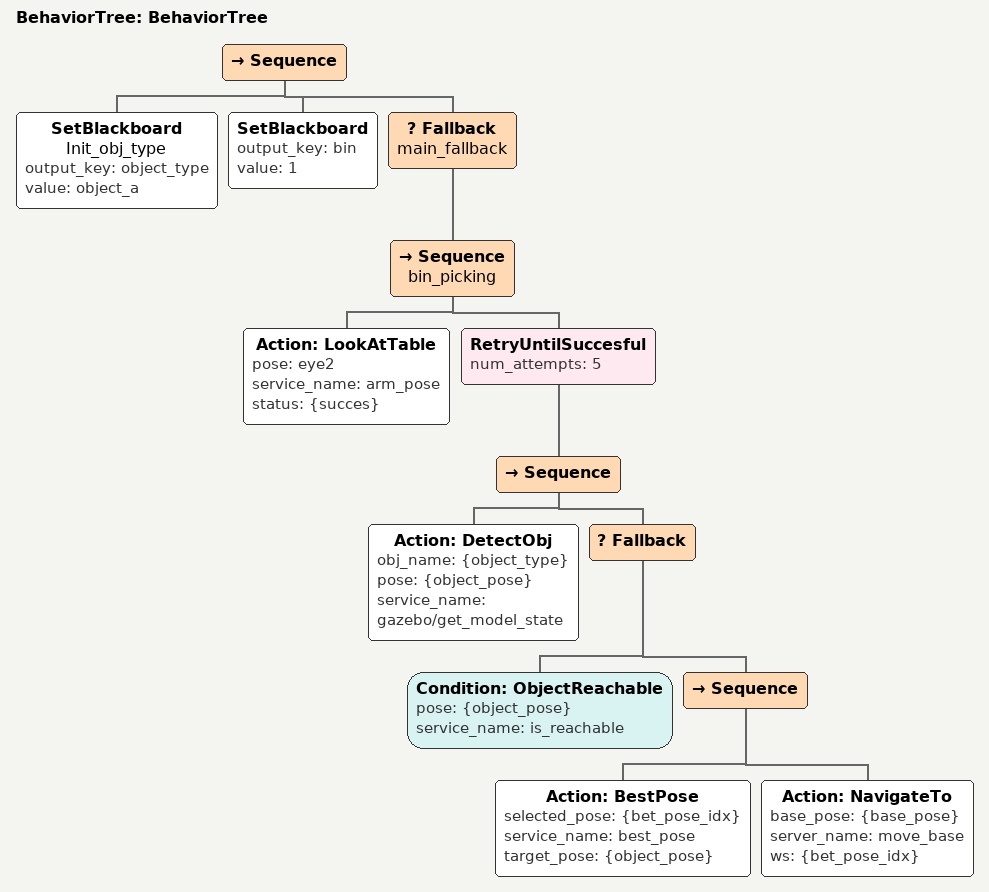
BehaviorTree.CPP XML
<?xml version="1.0"?>
<root main_tree_to_execute="BehaviorTree">
    <BehaviorTree ID="BehaviorTree">
        <Sequence>
            <SetBlackboard name="Init_obj_type" output_key="object_type" value="object_a"/>
            <SetBlackboard output_key="bin" value="1"/>
            <Fallback name="main_fallback">
                <Sequence name="bin_picking">
                    <Action ID="LookAtTable" pose="eye2" service_name="arm_pose" status="{succes}"/>
                    <RetryUntilSuccesful num_attempts="5">
                        <Sequence>
                            <Action ID="DetectObj" obj_name="{object_type}" pose="{object_pose}" service_name="gazebo/get_model_state"/>
                            <Fallback>
                                <Condition ID="ObjectReachable" pose="{object_pose}" service_name="is_reachable"/>
                                <Sequence>
                                    <Action ID="BestPose" selected_pose="{bet_pose_idx}" service_name="best_pose" target_pose="{object_pose}"/>
                                    <Action ID="NavigateTo" base_pose="{base_pose}" server_name="move_base" ws="{bet_pose_idx}"/>
                                </Sequence>
                            </Fallback>
                        </Sequence>
                    </RetryUntilSuccesful>
                </Sequence>
            </Fallback>
        </Sequence>
    </BehaviorTree>
</root>
